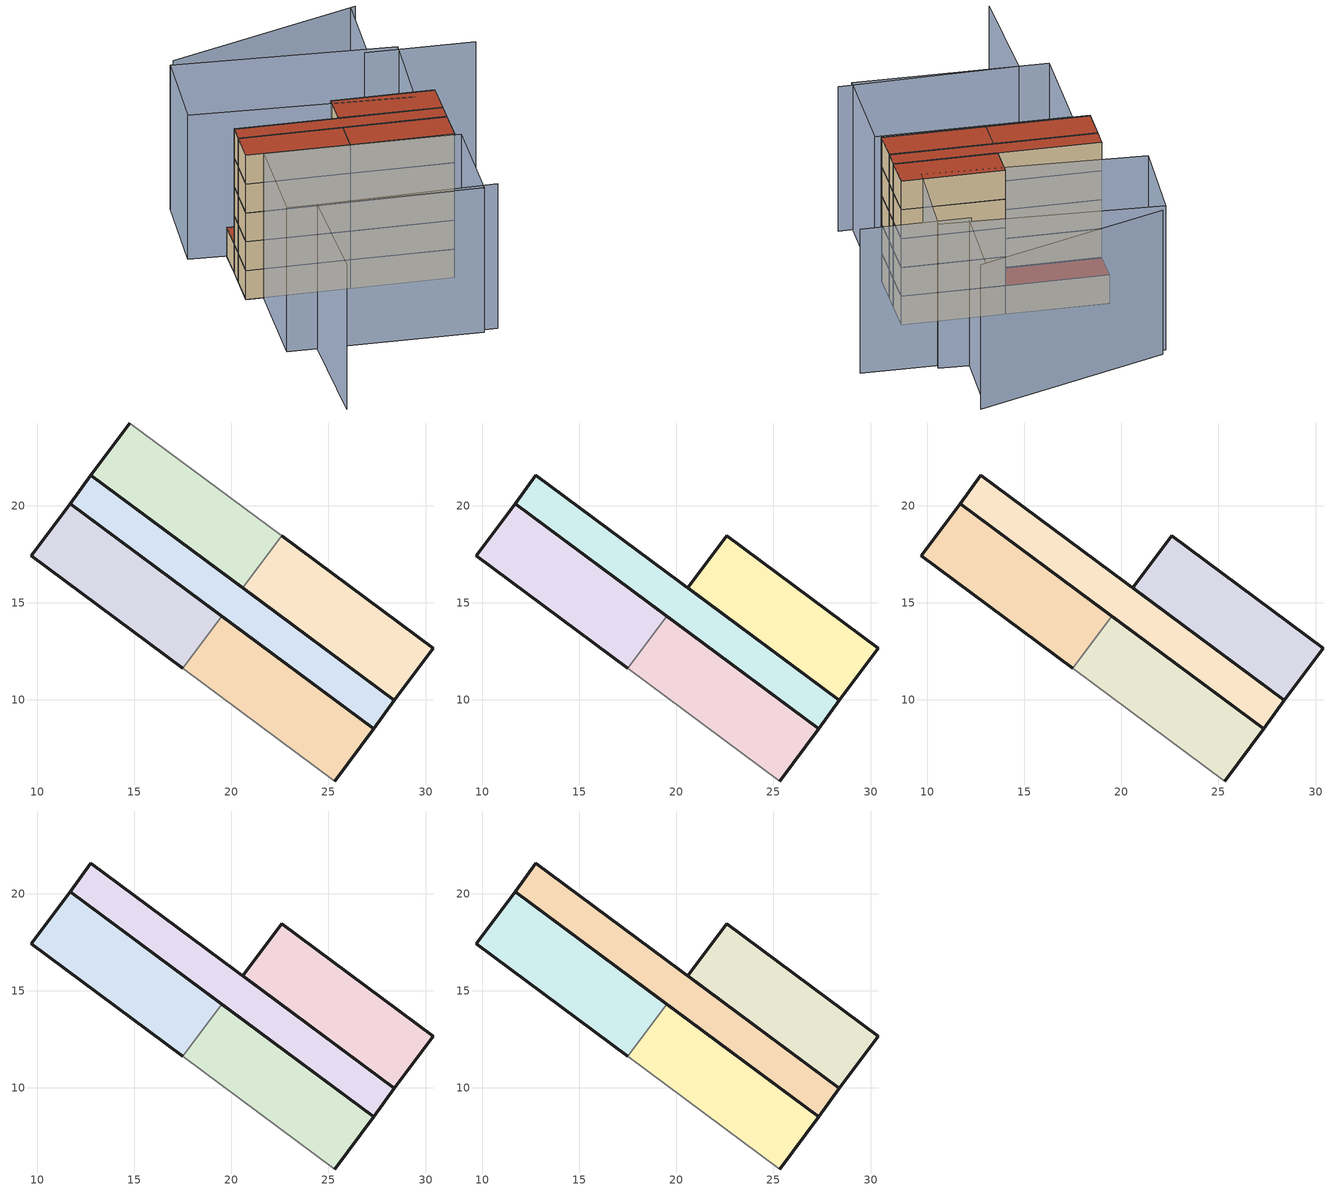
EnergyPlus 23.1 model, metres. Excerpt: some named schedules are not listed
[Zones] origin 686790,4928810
411645a7aa3a5779_F0_dwelling_0
 floor ground (EU_floor_Construction): 25.32,5.83 27.33,8.53 19.51,14.32 17.51,11.62 z0
 wall outside (EU_wall_Construction): 19.51,14.32 27.33,8.53 25.32,5.83 z0:3
 wall adiabatic (EU_wall_Construction): 25.32,5.83 17.51,11.62 z0:3
 wall to 411645a7aa3a5779_F0_dwelling_1 (EU_wall_Construction): 17.51,11.62 19.51,14.32 z0:3
411645a7aa3a5779_F0_dwelling_1
 floor ground (EU_floor_Construction): 17.51,11.62 19.51,14.32 11.7,20.11 9.7,17.41 z0
 wall outside (EU_wall_Construction): 17.51,11.62 9.7,17.41 11.7,20.11 19.51,14.32 z0:3
411645a7aa3a5779_F0_dwelling_2
 floor ground (EU_floor_Construction): 28.4,9.97 30.4,12.67 22.59,18.46 20.59,15.76 z0
 wall outside (EU_wall_Construction): 22.59,18.46 30.4,12.67 28.4,9.97 20.59,15.76 z0:3
 wall to 411645a7aa3a5779_F0_dwelling_3 (EU_wall_Construction): 20.59,15.76 22.59,18.46 z0:3
411645a7aa3a5779_F0_dwelling_3
 floor ground (EU_floor_Construction): 20.59,15.76 22.59,18.46 14.77,24.26 12.77,21.56 z0
 wall outside (EU_wall_Construction): 20.59,15.76 12.77,21.56 14.77,24.26 z0:3
 wall adiabatic (EU_wall_Construction): 14.77,24.26 22.59,18.46 z0:3
 roof outside (EU_roof_Construction): 22.59,18.46 20.59,15.76 12.77,21.56 14.77,24.26 z3
411645a7aa3a5779_F0_circulation
 floor ground (EU_floor_Construction): 27.33,8.53 28.4,9.97 12.77,21.56 11.7,20.11 z0
 wall outside (EU_wall_Construction): 28.4,9.97 27.33,8.53 11.7,20.11 12.77,21.56 28.4,9.97 z0:3
411645a7aa3a5779_F1_dwelling_0
 floor to 411645a7aa3a5779_F0_dwelling_0 (EU_floor_Construction): 25.32,5.83 27.33,8.53 19.51,14.32 17.51,11.62 z3
 wall outside (EU_wall_Construction): 19.51,14.32 27.33,8.53 25.32,5.83 z3:6
 wall adiabatic (EU_wall_Construction): 25.32,5.83 17.51,11.62 z3:6
 wall to 411645a7aa3a5779_F1_dwelling_1 (EU_wall_Construction): 17.51,11.62 19.51,14.32 z3:6
411645a7aa3a5779_F1_dwelling_1
 floor to 411645a7aa3a5779_F0_dwelling_1 (EU_floor_Construction): 17.51,11.62 19.51,14.32 11.7,20.11 9.7,17.41 z3
 wall outside (EU_wall_Construction): 17.51,11.62 9.7,17.41 11.7,20.11 19.51,14.32 z3:6
411645a7aa3a5779_F1_dwelling_2
 floor to 411645a7aa3a5779_F0_dwelling_2 (EU_floor_Construction): 28.4,9.97 30.4,12.67 22.59,18.46 20.59,15.76 z3
 wall outside (EU_wall_Construction): 28.4,9.97 20.59,15.76 22.59,18.46 30.4,12.67 28.4,9.97 z3:6
411645a7aa3a5779_F1_circulation
 floor to 411645a7aa3a5779_F0_circulation (EU_floor_Construction): 27.33,8.53 28.4,9.97 12.77,21.56 11.7,20.11 z3
 wall outside (EU_wall_Construction): 28.4,9.97 27.33,8.53 11.7,20.11 12.77,21.56 28.4,9.97 z3:6
411645a7aa3a5779_F2_dwelling_0
 floor to 411645a7aa3a5779_F1_dwelling_0 (EU_floor_Construction): 25.32,5.83 27.33,8.53 19.51,14.32 17.51,11.62 z6
 wall outside (EU_wall_Construction): 19.51,14.32 27.33,8.53 25.32,5.83 z6:9
 wall adiabatic (EU_wall_Construction): 25.32,5.83 17.51,11.62 z6:9
 wall to 411645a7aa3a5779_F2_dwelling_1 (EU_wall_Construction): 17.51,11.62 19.51,14.32 z6:9
411645a7aa3a5779_F2_dwelling_1
 floor to 411645a7aa3a5779_F1_dwelling_1 (EU_floor_Construction): 17.51,11.62 19.51,14.32 11.7,20.11 9.7,17.41 z6
 wall outside (EU_wall_Construction): 17.51,11.62 9.7,17.41 11.7,20.11 19.51,14.32 z6:9
411645a7aa3a5779_F2_dwelling_2
 floor to 411645a7aa3a5779_F1_dwelling_2 (EU_floor_Construction): 28.4,9.97 30.4,12.67 22.59,18.46 20.59,15.76 z6
 wall outside (EU_wall_Construction): 28.4,9.97 20.59,15.76 22.59,18.46 30.4,12.67 28.4,9.97 z6:9
411645a7aa3a5779_F2_circulation
 floor to 411645a7aa3a5779_F1_circulation (EU_floor_Construction): 27.33,8.53 28.4,9.97 12.77,21.56 11.7,20.11 z6
 wall outside (EU_wall_Construction): 28.4,9.97 27.33,8.53 11.7,20.11 12.77,21.56 28.4,9.97 z6:9
411645a7aa3a5779_F3_dwelling_0
 floor to 411645a7aa3a5779_F2_dwelling_0 (EU_floor_Construction): 25.32,5.83 27.33,8.53 19.51,14.32 17.51,11.62 z9
 wall outside (EU_wall_Construction): 19.51,14.32 27.33,8.53 25.32,5.83 z9:12
 wall adiabatic (EU_wall_Construction): 25.32,5.83 17.51,11.62 z9:12
 wall to 411645a7aa3a5779_F3_dwelling_1 (EU_wall_Construction): 17.51,11.62 19.51,14.32 z9:12
411645a7aa3a5779_F3_dwelling_1
 floor to 411645a7aa3a5779_F2_dwelling_1 (EU_floor_Construction): 17.51,11.62 19.51,14.32 11.7,20.11 9.7,17.41 z9
 wall outside (EU_wall_Construction): 17.51,11.62 9.7,17.41 11.7,20.11 19.51,14.32 z9:12
411645a7aa3a5779_F3_dwelling_2
 floor to 411645a7aa3a5779_F2_dwelling_2 (EU_floor_Construction): 28.4,9.97 30.4,12.67 22.59,18.46 20.59,15.76 z9
 wall outside (EU_wall_Construction): 28.4,9.97 20.59,15.76 22.59,18.46 30.4,12.67 28.4,9.97 z9:12
411645a7aa3a5779_F3_circulation
 floor to 411645a7aa3a5779_F2_circulation (EU_floor_Construction): 27.33,8.53 28.4,9.97 12.77,21.56 11.7,20.11 z9
 wall outside (EU_wall_Construction): 28.4,9.97 27.33,8.53 11.7,20.11 12.77,21.56 28.4,9.97 z9:12
411645a7aa3a5779_F4_dwelling_0
 floor to 411645a7aa3a5779_F3_dwelling_0 (EU_floor_Construction): 25.32,5.83 27.33,8.53 19.51,14.32 17.51,11.62 z12
 wall outside (EU_wall_Construction): 19.51,14.32 27.33,8.53 25.32,5.83 z12:15
 wall adiabatic (EU_wall_Construction): 25.32,5.83 17.51,11.62 z12:15
 wall to 411645a7aa3a5779_F4_dwelling_1 (EU_wall_Construction): 17.51,11.62 19.51,14.32 z12:15
 roof outside (EU_roof_Construction): 27.33,8.53 25.32,5.83 17.51,11.62 19.51,14.32 z15
411645a7aa3a5779_F4_dwelling_1
 floor to 411645a7aa3a5779_F3_dwelling_1 (EU_floor_Construction): 17.51,11.62 19.51,14.32 11.7,20.11 9.7,17.41 z12
 wall outside (EU_wall_Construction): 17.51,11.62 9.7,17.41 11.7,20.11 19.51,14.32 z12:15
 roof outside (EU_roof_Construction): 19.51,14.32 17.51,11.62 9.7,17.41 11.7,20.11 z15
411645a7aa3a5779_F4_dwelling_2
 floor to 411645a7aa3a5779_F3_dwelling_2 (EU_floor_Construction): 28.4,9.97 30.4,12.67 22.59,18.46 20.59,15.76 z12
 wall outside (EU_wall_Construction): 28.4,9.97 20.59,15.76 22.59,18.46 30.4,12.67 28.4,9.97 z12:15
 roof outside (EU_roof_Construction): 30.4,12.67 28.4,9.97 20.59,15.76 22.59,18.46 z15
411645a7aa3a5779_F4_circulation
 floor to 411645a7aa3a5779_F3_circulation (EU_floor_Construction): 27.33,8.53 28.4,9.97 12.77,21.56 11.7,20.11 z12
 wall outside (EU_wall_Construction): 28.4,9.97 27.33,8.53 11.7,20.11 12.77,21.56 28.4,9.97 z12:15
 roof outside (EU_roof_Construction): 28.4,9.97 27.33,8.53 11.7,20.11 12.77,21.56 z15
shading: 0.25,-3.11 7.01,6.43 / 7.01,6.43 20.82,-3.36 / 39.69,15.86 31.4,22.07 / 36.89,28.58 31.9,22.24 / 37.48,28.57 18.79,34.24 / 11,16.37 25.65,5.32 / 25.65,5.32 19.43,-2.93 / 19.43,-2.93 4.78,8.11 / 4.78,8.11 11,16.37 / 34.26,20.59 28.2,13.16 / 28.2,13.16 11.91,26.42 / 11.91,26.42 17.97,33.86 / 17.97,33.86 34.26,20.59 z0:15
[Building]
EU S2 Campaign: North Axis=0; Terrain=City; Solar Distribution=FullExterior
[Site:Location]
Bologna: Latitude=44.5; Longitude=11.25; Time Zone=1; Elevation=37
[SizingPeriod:WeatherFileDays]
AnnualSizingPeriod: Begin Month=1; Begin Day of Month=1; End Month=12; End Day of Month=31; Day of Week for Start Day=Monday; Use Weather File Daylight Saving Period=No; Use Weather File Rain and Snow Indicators=No
[MATERIAL]
EU_InternalMass_Material: Roughness=MediumRough; Thickness=0.1; Conductivity=1; Density=1800; Specific Heat=900; Thermal Absorptance=0.9; Solar Absorptance=0.7; Visible Absorptance=0.7
[MATERIAL:NOMASS] Roughness=MediumRough; Thermal Absorptance=0.9; Solar Absorptance=0.7; Visible Absorptance=0.7
Name | Thermal Resistance
EU_wall_NoMass | 0.905828
EU_roof_NoMass | 0.37593
EU_floor_NoMass | 0.67114
[CONSTRUCTION]
EU_wall_Construction: EU_wall_NoMass
EU_roof_Construction: EU_roof_NoMass
EU_floor_Construction: EU_floor_NoMass
EU_InternalMass_Construction: EU_InternalMass_Material
[ZONE] Type=1; Multiplier=1; Ceiling Height=autocalculate; Floor Area=autocalculate; Part of Total Floor Area=Yes
Name | Volume
411645a7aa3a5779_F0_dwelling_0; 411645a7aa3a5779_F1_dwelling_0; 411645a7aa3a5779_F2_dwelling_0; 411645a7aa3a5779_F3_dwelling_0; 411645a7aa3a5779_F4_dwelling_0 | 98.0178
411645a7aa3a5779_F0_dwelling_1; 411645a7aa3a5779_F1_dwelling_1; 411645a7aa3a5779_F2_dwelling_1; 411645a7aa3a5779_F3_dwelling_1; 411645a7aa3a5779_F4_dwelling_1 | 98.0186
411645a7aa3a5779_F0_dwelling_2; 411645a7aa3a5779_F1_dwelling_2; 411645a7aa3a5779_F2_dwelling_2; 411645a7aa3a5779_F3_dwelling_2; 411645a7aa3a5779_F4_dwelling_2 | 98.0039
411645a7aa3a5779_F0_dwelling_3 | 98.0098
411645a7aa3a5779_F0_circulation; 411645a7aa3a5779_F1_circulation; 411645a7aa3a5779_F2_circulation; 411645a7aa3a5779_F3_circulation; 411645a7aa3a5779_F4_circulation | 105.042
[INTERNALMASS] Construction=EU_InternalMass_Construction
Name | Zone or ZoneList | Surface Area
411645a7aa3a5779_F0_dwelling_0_EU_InternalMass | 411645a7aa3a5779_F0_dwelling_0 | 32.6729
411645a7aa3a5779_F0_dwelling_1_EU_InternalMass | 411645a7aa3a5779_F0_dwelling_1 | 32.6729
411645a7aa3a5779_F0_dwelling_2_EU_InternalMass | 411645a7aa3a5779_F0_dwelling_2 | 32.6738
411645a7aa3a5779_F0_dwelling_3_EU_InternalMass | 411645a7aa3a5779_F0_dwelling_3 | 32.6738
411645a7aa3a5779_F1_dwelling_0_EU_InternalMass | 411645a7aa3a5779_F1_dwelling_0 | 32.6729
411645a7aa3a5779_F1_dwelling_1_EU_InternalMass | 411645a7aa3a5779_F1_dwelling_1 | 32.6729
411645a7aa3a5779_F1_dwelling_2_EU_InternalMass | 411645a7aa3a5779_F1_dwelling_2 | 65.3475
411645a7aa3a5779_F2_dwelling_0_EU_InternalMass | 411645a7aa3a5779_F2_dwelling_0 | 32.6729
411645a7aa3a5779_F2_dwelling_1_EU_InternalMass | 411645a7aa3a5779_F2_dwelling_1 | 32.6729
411645a7aa3a5779_F2_dwelling_2_EU_InternalMass | 411645a7aa3a5779_F2_dwelling_2 | 65.3475
411645a7aa3a5779_F3_dwelling_0_EU_InternalMass | 411645a7aa3a5779_F3_dwelling_0 | 32.6729
411645a7aa3a5779_F3_dwelling_1_EU_InternalMass | 411645a7aa3a5779_F3_dwelling_1 | 32.6729
411645a7aa3a5779_F3_dwelling_2_EU_InternalMass | 411645a7aa3a5779_F3_dwelling_2 | 65.3475
411645a7aa3a5779_F4_dwelling_0_EU_InternalMass | 411645a7aa3a5779_F4_dwelling_0 | 32.6729
411645a7aa3a5779_F4_dwelling_1_EU_InternalMass | 411645a7aa3a5779_F4_dwelling_1 | 32.6729
411645a7aa3a5779_F4_dwelling_2_EU_InternalMass | 411645a7aa3a5779_F4_dwelling_2 | 65.3475
[OTHEREQUIPMENT] Fuel Type=Electricity; Design Level Calculation Method=Watts/Area; Power per Zone Floor Area=1; Fraction Latent=0; Fraction Radiant=0; Fraction Lost=0; Carbon Dioxide Generation Rate=0; EndUse Subcategory=EU_Step8_InternalGains
Name | Zone or ZoneList or Space or SpaceList | Schedule
EU_Step8_InternalGain_411645a7aa3a5779_F0_dwelling_0_f000 | 411645a7aa3a5779_F0_dwelling_0 | EU_Step8_GainSchedule_411645a7aa3a5779_F0_dwelling_0_f000
EU_Step8_InternalGain_411645a7aa3a5779_F0_dwelling_1_f000 | 411645a7aa3a5779_F0_dwelling_1 | EU_Step8_GainSchedule_411645a7aa3a5779_F0_dwelling_1_f000
EU_Step8_InternalGain_411645a7aa3a5779_F0_dwelling_2_f000 | 411645a7aa3a5779_F0_dwelling_2 | EU_Step8_GainSchedule_411645a7aa3a5779_F0_dwelling_2_f000
EU_Step8_InternalGain_411645a7aa3a5779_F0_dwelling_3_f000 | 411645a7aa3a5779_F0_dwelling_3 | EU_Step8_GainSchedule_411645a7aa3a5779_F0_dwelling_3_f000
EU_Step8_InternalGain_411645a7aa3a5779_F1_dwelling_0_f000 | 411645a7aa3a5779_F1_dwelling_0 | EU_Step8_GainSchedule_411645a7aa3a5779_F1_dwelling_0_f000
EU_Step8_InternalGain_411645a7aa3a5779_F1_dwelling_1_f000 | 411645a7aa3a5779_F1_dwelling_1 | EU_Step8_GainSchedule_411645a7aa3a5779_F1_dwelling_1_f000
EU_Step8_InternalGain_411645a7aa3a5779_F1_dwelling_2_f000 | 411645a7aa3a5779_F1_dwelling_2 | EU_Step8_GainSchedule_411645a7aa3a5779_F1_dwelling_2_f000
EU_Step8_InternalGain_411645a7aa3a5779_F2_dwelling_0_f000 | 411645a7aa3a5779_F2_dwelling_0 | EU_Step8_GainSchedule_411645a7aa3a5779_F2_dwelling_0_f000
EU_Step8_InternalGain_411645a7aa3a5779_F2_dwelling_1_f000 | 411645a7aa3a5779_F2_dwelling_1 | EU_Step8_GainSchedule_411645a7aa3a5779_F2_dwelling_1_f000
EU_Step8_InternalGain_411645a7aa3a5779_F2_dwelling_2_f000 | 411645a7aa3a5779_F2_dwelling_2 | EU_Step8_GainSchedule_411645a7aa3a5779_F2_dwelling_2_f000
EU_Step8_InternalGain_411645a7aa3a5779_F3_dwelling_0_f000 | 411645a7aa3a5779_F3_dwelling_0 | EU_Step8_GainSchedule_411645a7aa3a5779_F3_dwelling_0_f000
EU_Step8_InternalGain_411645a7aa3a5779_F3_dwelling_1_f000 | 411645a7aa3a5779_F3_dwelling_1 | EU_Step8_GainSchedule_411645a7aa3a5779_F3_dwelling_1_f000
EU_Step8_InternalGain_411645a7aa3a5779_F3_dwelling_2_f000 | 411645a7aa3a5779_F3_dwelling_2 | EU_Step8_GainSchedule_411645a7aa3a5779_F3_dwelling_2_f000
EU_Step8_InternalGain_411645a7aa3a5779_F4_dwelling_0_f000 | 411645a7aa3a5779_F4_dwelling_0 | EU_Step8_GainSchedule_411645a7aa3a5779_F4_dwelling_0_f000
EU_Step8_InternalGain_411645a7aa3a5779_F4_dwelling_1_f000 | 411645a7aa3a5779_F4_dwelling_1 | EU_Step8_GainSchedule_411645a7aa3a5779_F4_dwelling_1_f000
EU_Step8_InternalGain_411645a7aa3a5779_F4_dwelling_2_f000 | 411645a7aa3a5779_F4_dwelling_2 | EU_Step8_GainSchedule_411645a7aa3a5779_F4_dwelling_2_f000
[ZONEINFILTRATION:DESIGNFLOWRATE] Schedule=EU_AlwaysOn; Design Flow Rate Calculation Method=Flow/Area; Flow Rate per Floor Area=0.0005; Constant Term Coefficient=1; Temperature Term Coefficient=0; Velocity Term Coefficient=0; Velocity Squared Term Coefficient=0
Name | Zone or ZoneList or Space or SpaceList
EU_Circulation_Infiltration_411645a7aa3a5779_F0_circulation | 411645a7aa3a5779_F0_circulation
EU_Circulation_Infiltration_411645a7aa3a5779_F1_circulation | 411645a7aa3a5779_F1_circulation
EU_Circulation_Infiltration_411645a7aa3a5779_F2_circulation | 411645a7aa3a5779_F2_circulation
EU_Circulation_Infiltration_411645a7aa3a5779_F3_circulation | 411645a7aa3a5779_F3_circulation
EU_Circulation_Infiltration_411645a7aa3a5779_F4_circulation | 411645a7aa3a5779_F4_circulation
[ZONEVENTILATION:DESIGNFLOWRATE] Schedule=EU_AlwaysOn; Design Flow Rate Calculation Method=AirChanges/Hour; Air Changes per Hour=0.73129; Ventilation Type=Natural; Fan Pressure Rise=0; Fan Total Efficiency=1; Constant Term Coefficient=1; Temperature Term Coefficient=0; Velocity Term Coefficient=0; Velocity Squared Term Coefficient=0; Minimum Indoor Temperature=-100; Maximum Indoor Temperature=100; Delta Temperature=-100; Minimum Outdoor Temperature=-100; Maximum Outdoor Temperature=100; Maximum Wind Speed=40
Name | Zone or ZoneList or Space or SpaceList
EU_ConstantAir_411645a7aa3a5779_F0_dwelling_0 | 411645a7aa3a5779_F0_dwelling_0
EU_ConstantAir_411645a7aa3a5779_F0_dwelling_1 | 411645a7aa3a5779_F0_dwelling_1
EU_ConstantAir_411645a7aa3a5779_F0_dwelling_2 | 411645a7aa3a5779_F0_dwelling_2
EU_ConstantAir_411645a7aa3a5779_F0_dwelling_3 | 411645a7aa3a5779_F0_dwelling_3
EU_ConstantAir_411645a7aa3a5779_F1_dwelling_0 | 411645a7aa3a5779_F1_dwelling_0
EU_ConstantAir_411645a7aa3a5779_F1_dwelling_1 | 411645a7aa3a5779_F1_dwelling_1
EU_ConstantAir_411645a7aa3a5779_F1_dwelling_2 | 411645a7aa3a5779_F1_dwelling_2
EU_ConstantAir_411645a7aa3a5779_F2_dwelling_0 | 411645a7aa3a5779_F2_dwelling_0
EU_ConstantAir_411645a7aa3a5779_F2_dwelling_1 | 411645a7aa3a5779_F2_dwelling_1
EU_ConstantAir_411645a7aa3a5779_F2_dwelling_2 | 411645a7aa3a5779_F2_dwelling_2
EU_ConstantAir_411645a7aa3a5779_F3_dwelling_0 | 411645a7aa3a5779_F3_dwelling_0
EU_ConstantAir_411645a7aa3a5779_F3_dwelling_1 | 411645a7aa3a5779_F3_dwelling_1
EU_ConstantAir_411645a7aa3a5779_F3_dwelling_2 | 411645a7aa3a5779_F3_dwelling_2
EU_ConstantAir_411645a7aa3a5779_F4_dwelling_0 | 411645a7aa3a5779_F4_dwelling_0
EU_ConstantAir_411645a7aa3a5779_F4_dwelling_1 | 411645a7aa3a5779_F4_dwelling_1
EU_ConstantAir_411645a7aa3a5779_F4_dwelling_2 | 411645a7aa3a5779_F4_dwelling_2
[HVACTEMPLATE:THERMOSTAT] Constant Heating Setpoint=20; Constant Cooling Setpoint=50
EU_HeatOnly_411645a7aa3a5779_F0_dwelling_0; EU_HeatOnly_411645a7aa3a5779_F0_dwelling_1; EU_HeatOnly_411645a7aa3a5779_F0_dwelling_2; EU_HeatOnly_411645a7aa3a5779_F0_dwelling_3; EU_HeatOnly_411645a7aa3a5779_F1_dwelling_0; EU_HeatOnly_411645a7aa3a5779_F1_dwelling_1; EU_HeatOnly_411645a7aa3a5779_F1_dwelling_2; EU_HeatOnly_411645a7aa3a5779_F2_dwelling_0; EU_HeatOnly_411645a7aa3a5779_F2_dwelling_1; EU_HeatOnly_411645a7aa3a5779_F2_dwelling_2; EU_HeatOnly_411645a7aa3a5779_F3_dwelling_0; EU_HeatOnly_411645a7aa3a5779_F3_dwelling_1; EU_HeatOnly_411645a7aa3a5779_F3_dwelling_2; EU_HeatOnly_411645a7aa3a5779_F4_dwelling_0; EU_HeatOnly_411645a7aa3a5779_F4_dwelling_1; EU_HeatOnly_411645a7aa3a5779_F4_dwelling_2
[HVACTEMPLATE:ZONE:IDEALLOADSAIRSYSTEM] System Availability Schedule=EU_AlwaysOn; Maximum Heating Supply Air Temperature=50; Minimum Cooling Supply Air Temperature=13; Maximum Heating Supply Air Humidity Ratio=0.0156; Minimum Cooling Supply Air Humidity Ratio=0.0077; Heating Limit=NoLimit; Cooling Limit=NoLimit; Heating Availability Schedule=EU_AlwaysOn; Cooling Availability Schedule=EU_CoolingOff; Dehumidification Control Type=ConstantSensibleHeatRatio; Cooling Sensible Heat Ratio=0.7; Dehumidification Setpoint=60; Humidification Control Type=None; Humidification Setpoint=30; Outdoor Air Method=None; Outdoor Air Flow Rate per Person=0.00944; Outdoor Air Flow Rate per Zone Floor Area=0; Outdoor Air Flow Rate per Zone=0; Demand Controlled Ventilation Type=None; Outdoor Air Economizer Type=NoEconomizer; Heat Recovery Type=None; Sensible Heat Recovery Effectiveness=0.7; Latent Heat Recovery Effectiveness=0.65
Name | Template Thermostat
411645a7aa3a5779_F0_dwelling_0 | EU_HeatOnly_411645a7aa3a5779_F0_dwelling_0
411645a7aa3a5779_F0_dwelling_1 | EU_HeatOnly_411645a7aa3a5779_F0_dwelling_1
411645a7aa3a5779_F0_dwelling_2 | EU_HeatOnly_411645a7aa3a5779_F0_dwelling_2
411645a7aa3a5779_F0_dwelling_3 | EU_HeatOnly_411645a7aa3a5779_F0_dwelling_3
411645a7aa3a5779_F1_dwelling_0 | EU_HeatOnly_411645a7aa3a5779_F1_dwelling_0
411645a7aa3a5779_F1_dwelling_1 | EU_HeatOnly_411645a7aa3a5779_F1_dwelling_1
411645a7aa3a5779_F1_dwelling_2 | EU_HeatOnly_411645a7aa3a5779_F1_dwelling_2
411645a7aa3a5779_F2_dwelling_0 | EU_HeatOnly_411645a7aa3a5779_F2_dwelling_0
411645a7aa3a5779_F2_dwelling_1 | EU_HeatOnly_411645a7aa3a5779_F2_dwelling_1
411645a7aa3a5779_F2_dwelling_2 | EU_HeatOnly_411645a7aa3a5779_F2_dwelling_2
